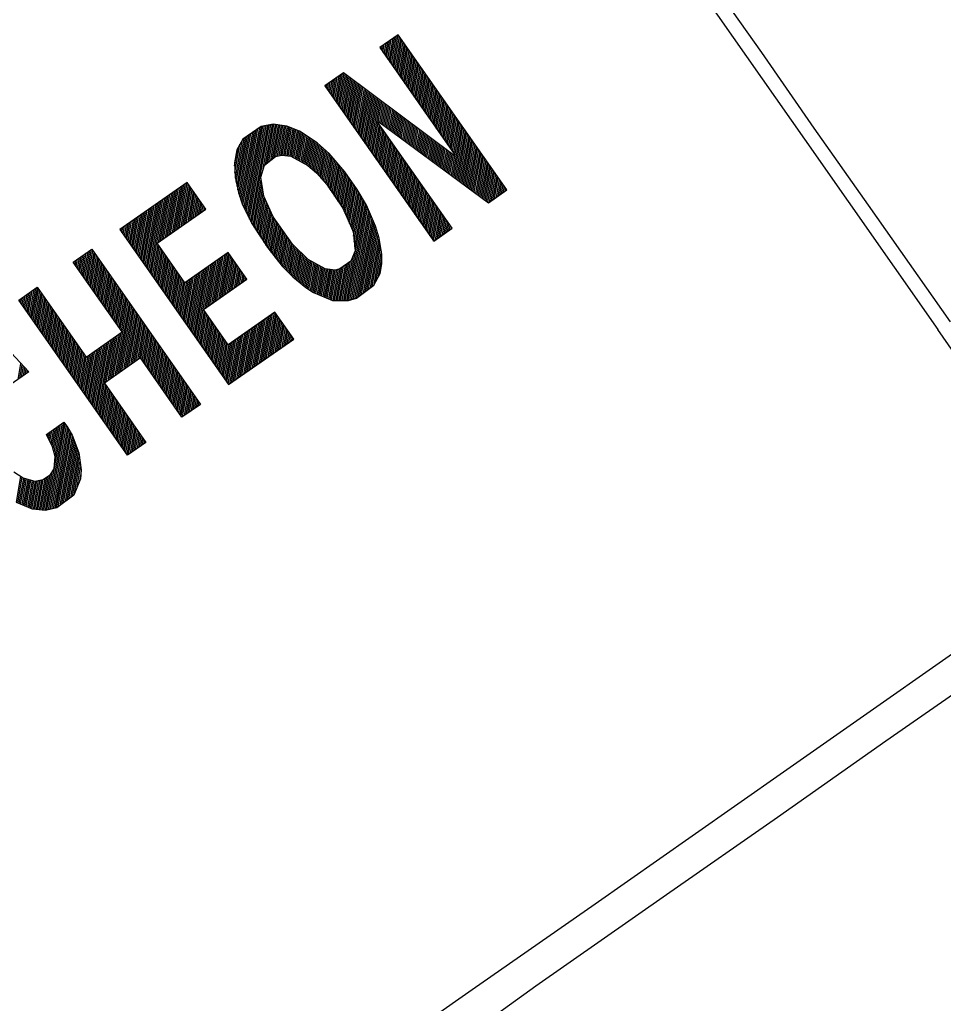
# Model space of a CAD drawing. Header units: millimetres. Extents: x 152904052 to 153933663, y 538271515 to 539240469.
# Drawn here: x 153556840 to 153558791, y 539074607 to 539076686 of the extents above; entities that cross this region are included whole.
import ezdxf

# ---------------------------------------------------------------- set-up
doc = ezdxf.new("R2010")
doc.units = ezdxf.units.MM
doc.layers.add('BORD', color=7, linetype='Continuous')

msp = doc.modelspace()

# ---------------------------------------------------------------- linework, layer by layer
at = {"layer": 'BORD', "color": 133}
for p, q in [((153557624.4, 539076592.3), (153557635, 539076652.2)), ((153557627, 539076588.6), (153557638.6, 539076654.7)), ((153557603.8, 539076621.8), (153557605.5, 539076631.6)), ((153557606.4, 539076618.1), (153557609.2, 539076634.1)), ((153557609, 539076614.4), (153557612.9, 539076636.7)), ((153557611.5, 539076610.7), (153557616.6, 539076639.3)), ((153557614.1, 539076607), (153557620.3, 539076641.9)), ((153557616.7, 539076603.4), (153557623.9, 539076644.4)), ((153557619.3, 539076599.7), (153557627.6, 539076647)), ((153557621.8, 539076596), (153557631.3, 539076649.6)), ((153557629.6, 539076585), (153557641.2, 539076651.1)), ((153557632.1, 539076581.3), (153557643.8, 539076647.4)), ((153557634.7, 539076577.6), (153557646.4, 539076643.7)), ((153557637.3, 539076573.9), (153557648.9, 539076640)), ((153557639.9, 539076570.3), (153557651.5, 539076636.3)), ((153557642.4, 539076566.6), (153557654.1, 539076632.7)), ((153557601.2, 539076625.4), (153557601.9, 539076629)), ((153557645, 539076562.9), (153557656.7, 539076629)), ((153557647.6, 539076559.2), (153557659.2, 539076625.3)), ((153557650.2, 539076555.5), (153557661.8, 539076621.6)), ((153557652.7, 539076551.9), (153557664.4, 539076618)), ((153557655.3, 539076548.2), (153557667, 539076614.3)), ((153557657.9, 539076544.5), (153557669.6, 539076610.6)), ((153557660.5, 539076540.8), (153557672.1, 539076606.9)), ((153557663, 539076537.2), (153557674.7, 539076603.2)), ((153557665.6, 539076533.5), (153557677.3, 539076599.6)), ((153557668.2, 539076529.8), (153557679.9, 539076595.9)), ((153557670.8, 539076526.1), (153557682.4, 539076592.2)), ((153557507.3, 539076513.2), (153557517.3, 539076569.7)), ((153557509.9, 539076509.5), (153557520.9, 539076572.3)), ((153557512.5, 539076505.9), (153557524.3, 539076573.2)), ((153557515, 539076502.2), (153557527.2, 539076571)), ((153557517.6, 539076498.5), (153557530, 539076568.9)), ((153557673.4, 539076522.4), (153557685, 539076588.5)), ((153557675.9, 539076518.8), (153557687.6, 539076584.9)), ((153557678.5, 539076515.1), (153557690.2, 539076581.2)), ((153557681.1, 539076511.4), (153557692.7, 539076577.5)), ((153557683.7, 539076507.7), (153557695.3, 539076573.8)), ((153557686.2, 539076504.1), (153557697.9, 539076570.1)), ((153557486.7, 539076542.6), (153557487.8, 539076549.1)), ((153557489.3, 539076539), (153557491.5, 539076551.7)), ((153557491.8, 539076535.3), (153557495.2, 539076554.3)), ((153557494.4, 539076531.6), (153557498.9, 539076556.9)), ((153557497, 539076527.9), (153557502.6, 539076559.4)), ((153557499.6, 539076524.3), (153557506.2, 539076562)), ((153557502.2, 539076520.6), (153557509.9, 539076564.6)), ((153557504.7, 539076516.9), (153557513.6, 539076567.2)), ((153557520.2, 539076494.8), (153557532.9, 539076566.8)), ((153557522.8, 539076491.2), (153557535.7, 539076564.7)), ((153557525.3, 539076487.5), (153557538.6, 539076562.5)), ((153557527.9, 539076483.8), (153557541.4, 539076560.4)), ((153557530.5, 539076480.1), (153557544.3, 539076558.3)), ((153557533.1, 539076476.4), (153557547.1, 539076556.2)), ((153557535.6, 539076472.8), (153557550, 539076554)), ((153557538.2, 539076469.1), (153557552.8, 539076551.9)), ((153557540.8, 539076465.4), (153557555.7, 539076549.8)), ((153557688.8, 539076500.4), (153557700.5, 539076566.5)), ((153557691.4, 539076496.7), (153557703, 539076562.8)), ((153557694, 539076493), (153557705.6, 539076559.1)), ((153557696.5, 539076489.3), (153557708.2, 539076555.4)), ((153557699.1, 539076485.7), (153557710.8, 539076551.8)), ((153557701.7, 539076482), (153557713.3, 539076548.1)), ((153557484.1, 539076546.3), (153557484.2, 539076546.6)), ((153557543.4, 539076461.7), (153557558.5, 539076547.7)), ((153557545.9, 539076458), (153557561.4, 539076545.5)), ((153557548.5, 539076454.4), (153557564.2, 539076543.4)), ((153557551.1, 539076450.7), (153557567.1, 539076541.3)), ((153557553.7, 539076447), (153557569.9, 539076539.2)), ((153557556.2, 539076443.3), (153557572.8, 539076537)), ((153557558.8, 539076439.7), (153557575.6, 539076534.9)), ((153557561.4, 539076436), (153557578.5, 539076532.8)), ((153557564, 539076432.3), (153557581.3, 539076530.7)), ((153557566.5, 539076428.6), (153557584.2, 539076528.5)), ((153557704.3, 539076478.3), (153557715.9, 539076544.4)), ((153557706.8, 539076474.6), (153557718.5, 539076540.7)), ((153557709.4, 539076470.9), (153557721.1, 539076537)), ((153557712, 539076467.3), (153557723.6, 539076533.4)), ((153557714.6, 539076463.6), (153557726.2, 539076529.7)), ((153557569.1, 539076424.9), (153557587, 539076526.4)), ((153557571.7, 539076421.3), (153557589.9, 539076524.3)), ((153557574.3, 539076417.6), (153557592.7, 539076522.2)), ((153557576.8, 539076413.9), (153557595.5, 539076520)), ((153557579.4, 539076410.2), (153557598.4, 539076517.9)), ((153557582, 539076406.6), (153557601.2, 539076515.8)), ((153557596.4, 539076469.7), (153557604.1, 539076513.7)), ((153557599.5, 539076469.3), (153557606.9, 539076511.5)), ((153557602.3, 539076467.2), (153557609.8, 539076509.4)), ((153557605.2, 539076465.1), (153557612.6, 539076507.3)), ((153557717.1, 539076459.9), (153557728.8, 539076526)), ((153557719.7, 539076456.2), (153557731.4, 539076522.3)), ((153557722.3, 539076452.6), (153557733.9, 539076518.7)), ((153557724.9, 539076448.9), (153557736.5, 539076515)), ((153557727.4, 539076445.2), (153557739.1, 539076511.3)), ((153557730, 539076441.5), (153557741.7, 539076507.6)), ((153557608.1, 539076462.9), (153557615.5, 539076505.2)), ((153557610.9, 539076460.8), (153557618.3, 539076503)), ((153557613.8, 539076458.7), (153557621.2, 539076500.9)), ((153557616.6, 539076456.6), (153557624, 539076498.8)), ((153557619.5, 539076454.5), (153557626.9, 539076496.6)), ((153557622.3, 539076452.4), (153557629.7, 539076494.5)), ((153557625.2, 539076450.3), (153557632.6, 539076492.4)), ((153557628, 539076448.2), (153557635.4, 539076490.3)), ((153557630.9, 539076446.1), (153557638.3, 539076488.1)), ((153557633.7, 539076444), (153557641.1, 539076486)), ((153557732.6, 539076437.8), (153557744.2, 539076503.9)), ((153557735.2, 539076434.2), (153557746.8, 539076500.3)), ((153557737.7, 539076430.5), (153557749.4, 539076496.6)), ((153557740.3, 539076426.8), (153557752, 539076492.9)), ((153557742.9, 539076423.1), (153557754.5, 539076489.2)), ((153557358.2, 539076380.9), (153557373.1, 539076465.2)), ((153557362, 539076383.9), (153557376.3, 539076465.2)), ((153557584.6, 539076402.9), (153557596.2, 539076469)), ((153557587.1, 539076399.2), (153557598.8, 539076465.3)), ((153557636.6, 539076441.9), (153557644, 539076483.9)), ((153557639.4, 539076439.8), (153557646.8, 539076481.8)), ((153557642.3, 539076437.7), (153557649.7, 539076479.6)), ((153557645.1, 539076435.6), (153557652.5, 539076477.5)), ((153557648, 539076433.5), (153557655.4, 539076475.4)), ((153557650.8, 539076431.4), (153557658.2, 539076473.3)), ((153557653.7, 539076429.3), (153557661.1, 539076471.1)), ((153557656.6, 539076427.2), (153557663.9, 539076469)), ((153557659.4, 539076425.1), (153557666.8, 539076466.9)), ((153557745.5, 539076419.5), (153557757.1, 539076485.5)), ((153557748, 539076415.8), (153557759.7, 539076481.9)), ((153557750.6, 539076412.1), (153557762.3, 539076478.2)), ((153557750.7, 539076357.7), (153557770, 539076467.2)), ((153557753.2, 539076408.4), (153557764.8, 539076474.5)), ((153557755.8, 539076404.7), (153557767.4, 539076470.8)), ((153557304.3, 539076312.9), (153557327.8, 539076445.9)), ((153557306.4, 539076306.5), (153557331.5, 539076448.5)), ((153557308.5, 539076300.2), (153557335.1, 539076451.1)), ((153557310.8, 539076294.7), (153557338.8, 539076453.7)), ((153557313.2, 539076289.8), (153557342.5, 539076456.3)), ((153557315.5, 539076284.9), (153557346.2, 539076458.8)), ((153557317.9, 539076280), (153557349.8, 539076461.2)), ((153557320.2, 539076275.1), (153557353.1, 539076461.7)), ((153557322.6, 539076270.2), (153557356.5, 539076462.3)), ((153557325, 539076265.4), (153557359.8, 539076462.9)), ((153557327.3, 539076260.5), (153557363.1, 539076463.5)), ((153557329.7, 539076255.7), (153557366.4, 539076464)), ((153557352.6, 539076367), (153557369.8, 539076464.6)), ((153557365.7, 539076386.8), (153557379.5, 539076464.7)), ((153557369.5, 539076389.8), (153557382.6, 539076464.3)), ((153557373.2, 539076392.8), (153557385.7, 539076463.8)), ((153557377, 539076395.8), (153557388.9, 539076463.3)), ((153557380.6, 539076398.1), (153557392, 539076462.9)), ((153557383.9, 539076398.7), (153557395.2, 539076462.4)), ((153557387.3, 539076399.4), (153557398.3, 539076461.9)), ((153557390.6, 539076400.1), (153557401.5, 539076461.5)), ((153557393.9, 539076400.5), (153557404.6, 539076460.7)), ((153557397.1, 539076400.1), (153557407.6, 539076459.6)), ((153557400.2, 539076399.6), (153557410.6, 539076458.4)), ((153557403.4, 539076399.2), (153557413.6, 539076457.2)), ((153557406.5, 539076398.8), (153557416.6, 539076456.1)), ((153557409.7, 539076398.3), (153557419.6, 539076454.9)), ((153557412.7, 539076397.4), (153557422.7, 539076453.7)), ((153557415.7, 539076395.9), (153557425.7, 539076452.5)), ((153557418.6, 539076394.3), (153557428.7, 539076451.4)), ((153557421.6, 539076392.7), (153557431.6, 539076449.8)), ((153557424.5, 539076391.1), (153557434.5, 539076447.9)), ((153557427.5, 539076389.5), (153557437.4, 539076446)), ((153557430.4, 539076388), (153557440.3, 539076444.1)), ((153557589.7, 539076395.5), (153557601.4, 539076461.6)), ((153557592.3, 539076391.8), (153557603.9, 539076457.9)), ((153557594.9, 539076388.2), (153557606.5, 539076454.3)), ((153557597.4, 539076384.5), (153557609.1, 539076450.6)), ((153557600, 539076380.8), (153557611.7, 539076446.9)), ((153557662.3, 539076423), (153557669.6, 539076464.8)), ((153557665.1, 539076420.9), (153557672.5, 539076462.6)), ((153557668, 539076418.8), (153557675.3, 539076460.5)), ((153557670.8, 539076416.7), (153557678.2, 539076458.4)), ((153557673.7, 539076414.6), (153557681, 539076456.3)), ((153557676.5, 539076412.5), (153557683.9, 539076454.1)), ((153557679.4, 539076410.3), (153557686.7, 539076452)), ((153557682.2, 539076408.2), (153557689.6, 539076449.9)), ((153557685.1, 539076406.1), (153557692.4, 539076447.8)), ((153557687.9, 539076404), (153557695.3, 539076445.6)), ((153557753.6, 539076355.6), (153557772.6, 539076463.5)), ((153557756.4, 539076353.5), (153557775.1, 539076459.8)), ((153557759.3, 539076351.4), (153557777.7, 539076456.1)), ((153557762.1, 539076349.3), (153557780.3, 539076452.4)), ((153557765, 539076347.2), (153557782.9, 539076448.8)), ((153557767.8, 539076345.1), (153557785.4, 539076445.1)), ((153557295, 539076351.5), (153557309.1, 539076431.4)), ((153557296.8, 539076343.3), (153557313.1, 539076435.6)), ((153557298.6, 539076335.1), (153557316.8, 539076438.2)), ((153557300.4, 539076326.9), (153557320.4, 539076440.8)), ((153557302.2, 539076319.2), (153557324.1, 539076443.4)), ((153557433.4, 539076386.4), (153557443.2, 539076442.3)), ((153557436.3, 539076384.8), (153557446.1, 539076440.4)), ((153557439.2, 539076383.2), (153557449, 539076438.5)), ((153557442.2, 539076381.7), (153557451.9, 539076436.6)), ((153557445.1, 539076380.1), (153557454.8, 539076434.7)), ((153557448.1, 539076378.3), (153557457.7, 539076432.9)), ((153557450.8, 539076375.9), (153557460.6, 539076431)), ((153557453.6, 539076373.5), (153557463.5, 539076429.1)), ((153557456.4, 539076371), (153557466.3, 539076427.2)), ((153557459.2, 539076368.6), (153557469.2, 539076425)), ((153557602.6, 539076377.1), (153557614.2, 539076443.2)), ((153557605.2, 539076373.5), (153557616.8, 539076439.5)), ((153557607.7, 539076369.8), (153557619.4, 539076435.9)), ((153557610.3, 539076366.1), (153557622, 539076432.2)), ((153557612.9, 539076362.4), (153557624.5, 539076428.5)), ((153557615.5, 539076358.7), (153557627.1, 539076424.8)), ((153557690.8, 539076401.9), (153557698.1, 539076443.5)), ((153557693.6, 539076399.8), (153557701, 539076441.4)), ((153557696.5, 539076397.7), (153557703.8, 539076439.3)), ((153557699.3, 539076395.6), (153557706.7, 539076437.1)), ((153557702.2, 539076393.5), (153557709.5, 539076435)), ((153557705.1, 539076391.4), (153557712.4, 539076432.9)), ((153557707.9, 539076389.3), (153557715.2, 539076430.8)), ((153557710.8, 539076387.2), (153557718.1, 539076428.6)), ((153557713.6, 539076385.1), (153557720.9, 539076426.5)), ((153557716.5, 539076383), (153557723.8, 539076424.4)), ((153557770.7, 539076343), (153557788, 539076441.4)), ((153557773.5, 539076340.9), (153557790.6, 539076437.7)), ((153557776.4, 539076338.8), (153557793.2, 539076434.1)), ((153557779.2, 539076336.7), (153557795.7, 539076430.4)), ((153557782.1, 539076334.6), (153557798.3, 539076426.7)), ((153557293.2, 539076377.7), (153557299.8, 539076415.1)), ((153557294, 539076363.7), (153557304.4, 539076423.2)), ((153557462, 539076366.2), (153557472, 539076422.5)), ((153557464.8, 539076363.7), (153557474.7, 539076419.9)), ((153557467.5, 539076360.9), (153557477.5, 539076417.4)), ((153557470.2, 539076357.9), (153557480.3, 539076414.9)), ((153557472.9, 539076354.9), (153557483.1, 539076412.4)), ((153557475.6, 539076351.8), (153557485.8, 539076409.8)), ((153557478.3, 539076348.8), (153557488.6, 539076407.3)), ((153557481, 539076345.8), (153557491.4, 539076404.8)), ((153557618, 539076355.1), (153557629.7, 539076421.2)), ((153557620.6, 539076351.4), (153557632.3, 539076417.5)), ((153557623.2, 539076347.7), (153557634.8, 539076413.8)), ((153557625.8, 539076344), (153557637.4, 539076410.1)), ((153557628.3, 539076340.4), (153557640, 539076406.4)), ((153557630.9, 539076336.7), (153557642.6, 539076402.8)), ((153557719.3, 539076380.9), (153557726.6, 539076422.3)), ((153557722.2, 539076378.8), (153557729.5, 539076420.1)), ((153557725, 539076376.7), (153557732.3, 539076418)), ((153557727.9, 539076374.6), (153557735.2, 539076415.9)), ((153557730.7, 539076372.5), (153557738, 539076413.8)), ((153557733.6, 539076370.4), (153557740.9, 539076411.6)), ((153557736.4, 539076368.3), (153557743.7, 539076409.5)), ((153557739.3, 539076366.2), (153557746.6, 539076407.4)), ((153557742.1, 539076364.1), (153557749.4, 539076405.3)), ((153557745, 539076362), (153557752.3, 539076403.1)), ((153557784.9, 539076332.5), (153557800.9, 539076423)), ((153557787.8, 539076330.4), (153557803.5, 539076419.3)), ((153557790.6, 539076328.3), (153557806, 539076415.7)), ((153557793.5, 539076326.2), (153557808.6, 539076412)), ((153557796.3, 539076324.1), (153557811.2, 539076408.3)), ((153557799.2, 539076322), (153557813.8, 539076404.6)), ((153557483.7, 539076342.7), (153557494.1, 539076401.9)), ((153557486.4, 539076339.7), (153557496.8, 539076398.8)), ((153557489, 539076336.3), (153557499.5, 539076395.7)), ((153557491.6, 539076332.6), (153557502.2, 539076392.7)), ((153557494.1, 539076328.8), (153557504.8, 539076389.6)), ((153557496.7, 539076325.1), (153557507.5, 539076386.5)), ((153557499.3, 539076321.4), (153557510.2, 539076383.4)), ((153557633.5, 539076333), (153557645.2, 539076399.1)), ((153557636.1, 539076329.3), (153557647.7, 539076395.4)), ((153557638.6, 539076325.6), (153557650.3, 539076391.7)), ((153557641.2, 539076322), (153557652.9, 539076388.1)), ((153557643.8, 539076318.3), (153557655.5, 539076384.4)), ((153557747.8, 539076359.9), (153557755.1, 539076401)), ((153557802.1, 539076319.9), (153557816.4, 539076401)), ((153557804.9, 539076317.8), (153557818.9, 539076397.3)), ((153557807.8, 539076315.7), (153557821.5, 539076393.6)), ((153557810.6, 539076313.6), (153557824.1, 539076389.9)), ((153557813.5, 539076311.5), (153557826.7, 539076386.2)), ((153557816.3, 539076309.4), (153557829.2, 539076382.6)), ((153557501.8, 539076317.6), (153557512.9, 539076380.3)), ((153557504.4, 539076313.9), (153557515.6, 539076377.2)), ((153557507, 539076310.1), (153557518.2, 539076374.1)), ((153557509.5, 539076306.4), (153557520.9, 539076371)), ((153557512.1, 539076302.6), (153557523.6, 539076367.9)), ((153557514.6, 539076298.9), (153557526.3, 539076364.8)), ((153557517.2, 539076295.1), (153557528.8, 539076361.1)), ((153557646.4, 539076314.6), (153557658, 539076380.7)), ((153557648.9, 539076310.9), (153557660.6, 539076377)), ((153557651.5, 539076307.2), (153557663.2, 539076373.3)), ((153557654.1, 539076303.6), (153557665.8, 539076369.7)), ((153557656.7, 539076299.9), (153557668.3, 539076366)), ((153557659.3, 539076296.2), (153557670.9, 539076362.3)), ((153557819.2, 539076307.3), (153557831.8, 539076378.9)), ((153557822, 539076305.2), (153557834.4, 539076375.2)), ((153557824.9, 539076303), (153557837, 539076371.5)), ((153557827.7, 539076300.9), (153557839.5, 539076367.8)), ((153557831, 539076301.1), (153557842.1, 539076364.2)), ((153557172.9, 539076244.3), (153557189.9, 539076340.5)), ((153557176.6, 539076246.9), (153557193.4, 539076341.9)), ((153557332.2, 539076251.8), (153557349.3, 539076348.6)), ((153557519.8, 539076291.4), (153557531.4, 539076357.4)), ((153557522.3, 539076287.2), (153557534, 539076353.8)), ((153557524.6, 539076282), (153557536.6, 539076350.1)), ((153557526.9, 539076276.8), (153557539.1, 539076346.4)), ((153557529.2, 539076271.5), (153557541.7, 539076342.7)), ((153557661.8, 539076292.5), (153557673.5, 539076358.6)), ((153557664.4, 539076288.9), (153557676.1, 539076354.9)), ((153557667, 539076285.2), (153557678.6, 539076351.3)), ((153557669.6, 539076281.5), (153557681.2, 539076347.6)), ((153557672.1, 539076277.8), (153557683.8, 539076343.9)), ((153557674.7, 539076274.1), (153557686.4, 539076340.2)), ((153557834.7, 539076303.7), (153557844.7, 539076360.5)), ((153557838.3, 539076306.2), (153557847.3, 539076356.8)), ((153557842, 539076308.8), (153557849.8, 539076353.1)), ((153557845.7, 539076311.4), (153557852.4, 539076349.5)), ((153557849.4, 539076314), (153557855, 539076345.8)), ((153557853.1, 539076316.6), (153557857.6, 539076342.1)), ((153557143.5, 539076223.7), (153557160.5, 539076319.9)), ((153557147.2, 539076226.3), (153557164.2, 539076322.5)), ((153557150.9, 539076228.9), (153557167.8, 539076325.1)), ((153557154.6, 539076231.4), (153557171.5, 539076327.7)), ((153557158.2, 539076234), (153557175.2, 539076330.2)), ((153557161.9, 539076236.6), (153557178.9, 539076332.8)), ((153557165.6, 539076239.2), (153557182.6, 539076335.4)), ((153557169.3, 539076241.7), (153557186.2, 539076338)), ((153557180.3, 539076249.5), (153557196, 539076338.3)), ((153557184, 539076252), (153557198.5, 539076334.6)), ((153557187.7, 539076254.6), (153557201.1, 539076330.9)), ((153557191.3, 539076257.2), (153557203.7, 539076327.2)), ((153557195, 539076259.8), (153557206.3, 539076323.6)), ((153557198.7, 539076262.3), (153557208.8, 539076319.9)), ((153557334.8, 539076247.9), (153557350.8, 539076338.9)), ((153557337.3, 539076244), (153557352.3, 539076329.1)), ((153557339.9, 539076240.1), (153557353.8, 539076319.3)), ((153557531.5, 539076266.3), (153557544.3, 539076339)), ((153557533.8, 539076261), (153557546.9, 539076335.4)), ((153557536.1, 539076255.8), (153557549.4, 539076331.7)), ((153557538.4, 539076250.5), (153557552, 539076328)), ((153557540.7, 539076245.3), (153557554.5, 539076323.8)), ((153557543, 539076240.1), (153557557, 539076319.6)), ((153557677.3, 539076270.5), (153557688.9, 539076336.6)), ((153557679.9, 539076266.8), (153557691.5, 539076332.9)), ((153557682.4, 539076263.1), (153557694.1, 539076329.2)), ((153557685, 539076259.4), (153557696.7, 539076325.5)), ((153557687.6, 539076255.8), (153557699.2, 539076321.8)), ((153557856.7, 539076319.1), (153557860.1, 539076338.4)), ((153557860.4, 539076321.7), (153557862.7, 539076334.7)), ((153557864.1, 539076324.3), (153557865.3, 539076331.1)), ((153557867.8, 539076326.9), (153557867.9, 539076327.4)), ((153557107.1, 539076163.6), (153557131.1, 539076299.3)), ((153557109.7, 539076159.9), (153557134.7, 539076301.9)), ((153557112.3, 539076156.2), (153557138.4, 539076304.5)), ((153557114.9, 539076152.6), (153557142.1, 539076307)), ((153557117.4, 539076148.9), (153557145.8, 539076309.6)), ((153557132.5, 539076216), (153557149.5, 539076312.2)), ((153557136.2, 539076218.5), (153557153.1, 539076314.8)), ((153557139.8, 539076221.1), (153557156.8, 539076317.3)), ((153557202.4, 539076264.9), (153557211.4, 539076316.2)), ((153557206.1, 539076267.5), (153557214, 539076312.5)), ((153557209.7, 539076270.1), (153557216.6, 539076308.8)), ((153557213.4, 539076272.6), (153557219.1, 539076305.2)), ((153557217.1, 539076275.2), (153557221.7, 539076301.5)), ((153557342.4, 539076236.2), (153557355.7, 539076311.6)), ((153557344.9, 539076232.3), (153557358, 539076306.6)), ((153557347.5, 539076228.4), (153557360.4, 539076301.6)), ((153557529.9, 539076093.1), (153557566.9, 539076302.6)), ((153557544.3, 539076229.4), (153557559.5, 539076315.3)), ((153557545.5, 539076218.1), (153557561.9, 539076311.1)), ((153557546.8, 539076206.7), (153557564.4, 539076306.8)), ((153557690.2, 539076252.1), (153557701.8, 539076318.2)), ((153557692.7, 539076248.4), (153557704.4, 539076314.5)), ((153557695.3, 539076244.7), (153557707, 539076310.8)), ((153557697.9, 539076241), (153557709.5, 539076307.1)), ((153557700.5, 539076237.4), (153557712.1, 539076303.5)), ((153557703, 539076233.7), (153557714.7, 539076299.8)), ((153557086.5, 539076193), (153557101.6, 539076278.7)), ((153557089.1, 539076189.4), (153557105.3, 539076281.3)), ((153557091.7, 539076185.7), (153557109, 539076283.9)), ((153557094.3, 539076182), (153557112.7, 539076286.4)), ((153557096.8, 539076178.3), (153557116.4, 539076289)), ((153557099.4, 539076174.6), (153557120, 539076291.6)), ((153557102, 539076171), (153557123.7, 539076294.2)), ((153557104.6, 539076167.3), (153557127.4, 539076296.7)), ((153557220.8, 539076277.8), (153557224.3, 539076297.8)), ((153557224.4, 539076280.4), (153557226.9, 539076294.1)), ((153557228.1, 539076282.9), (153557229.4, 539076290.4)), ((153557231.8, 539076285.5), (153557232, 539076286.8)), ((153557350, 539076224.5), (153557362.7, 539076296.5)), ((153557352.5, 539076220.6), (153557365, 539076291.5)), ((153557355.1, 539076216.7), (153557367.4, 539076286.5)), ((153557357.6, 539076212.8), (153557369.7, 539076281.4)), ((153557533.1, 539076093), (153557569.4, 539076298.3)), ((153557536.5, 539076093.8), (153557571.8, 539076293.9)), ((153557539.9, 539076094.9), (153557574.1, 539076288.7)), ((153557543.3, 539076095.9), (153557576.4, 539076283.5)), ((153557546.7, 539076097), (153557578.7, 539076278.2)), ((153557705.6, 539076230), (153557717.3, 539076296.1)), ((153557708.2, 539076226.3), (153557719.8, 539076292.4)), ((153557710.8, 539076222.7), (153557722.4, 539076288.7)), ((153557713.3, 539076219), (153557725, 539076285.1)), ((153557717, 539076221.3), (153557727.6, 539076281.4)), ((153557720.6, 539076223.8), (153557730.1, 539076277.7)), ((153557065.9, 539076222.5), (153557072.2, 539076258.1)), ((153557068.5, 539076218.8), (153557075.9, 539076260.7)), ((153557071.1, 539076215.1), (153557079.6, 539076263.3)), ((153557073.7, 539076211.4), (153557083.3, 539076265.8)), ((153557076.2, 539076207.7), (153557086.9, 539076268.4)), ((153557078.8, 539076204.1), (153557090.6, 539076271)), ((153557081.4, 539076200.4), (153557094.3, 539076273.6)), ((153557084, 539076196.7), (153557098, 539076276.1)), ((153557360.1, 539076208.9), (153557372, 539076276.4)), ((153557362.7, 539076205), (153557374.4, 539076271.4)), ((153557365.3, 539076201.6), (153557376.9, 539076267.4)), ((153557368, 539076198.3), (153557379.5, 539076263.7)), ((153557370.6, 539076195), (153557382.1, 539076260)), ((153557550.2, 539076098), (153557581, 539076273)), ((153557553.8, 539076100.6), (153557583.3, 539076267.7)), ((153557557.5, 539076103.4), (153557585.6, 539076262.5)), ((153557561.3, 539076106.2), (153557587.9, 539076257.2)), ((153557724.3, 539076226.4), (153557732.7, 539076274)), ((153557728, 539076229), (153557735.3, 539076270.4)), ((153557731.7, 539076231.6), (153557737.9, 539076266.7)), ((153557735.4, 539076234.1), (153557740.4, 539076263)), ((153557739, 539076236.7), (153557743, 539076259.3)), ((153557053.1, 539076240.8), (153557053.8, 539076245.2)), ((153557055.6, 539076237.2), (153557057.5, 539076247.8)), ((153557058.2, 539076233.5), (153557061.2, 539076250.4)), ((153557060.8, 539076229.8), (153557064.9, 539076253)), ((153557063.4, 539076226.1), (153557068.5, 539076255.5)), ((153557373.2, 539076191.7), (153557384.6, 539076256.4)), ((153557375.9, 539076188.4), (153557387.2, 539076252.7)), ((153557378.5, 539076185.1), (153557389.8, 539076249)), ((153557381.2, 539076181.8), (153557392.4, 539076245.3)), ((153557383.8, 539076178.5), (153557394.9, 539076241.6)), ((153557386.4, 539076175.2), (153557397.5, 539076238)), ((153557565, 539076109.1), (153557590.2, 539076252)), ((153557568.7, 539076111.9), (153557592.3, 539076245.6)), ((153557572.4, 539076114.7), (153557594.3, 539076238.8)), ((153557742.7, 539076239.3), (153557745.6, 539076255.6)), ((153557746.4, 539076241.9), (153557748.2, 539076252)), ((153557750.1, 539076244.4), (153557750.7, 539076248.3)), ((153557389.1, 539076171.9), (153557400.1, 539076234.3)), ((153557391.7, 539076168.6), (153557402.7, 539076230.6)), ((153557394.4, 539076165.4), (153557405.2, 539076226.9)), ((153557397.1, 539076162.6), (153557407.8, 539076223.2)), ((153557399.9, 539076159.9), (153557410.4, 539076219.6)), ((153557402.6, 539076157.1), (153557413, 539076215.9)), ((153557576.2, 539076117.6), (153557596.4, 539076232)), ((153557579.9, 539076120.4), (153557598.4, 539076225.3)), ((153557583.6, 539076123.3), (153557600, 539076216)), ((153556974.6, 539076143.3), (153556983.9, 539076196.3)), ((153556977.2, 539076139.6), (153556987.6, 539076198.9)), ((153556979.7, 539076135.9), (153556991.3, 539076201.5)), ((153556982.3, 539076132.3), (153556994, 539076198.4)), ((153556984.9, 539076128.6), (153556996.6, 539076194.7)), ((153557120, 539076145.2), (153557131.7, 539076211.3)), ((153557122.6, 539076141.5), (153557134.2, 539076207.6)), ((153557125.2, 539076137.9), (153557136.8, 539076203.9)), ((153557127.7, 539076134.2), (153557139.4, 539076200.3)), ((153557130.3, 539076130.5), (153557142, 539076196.6)), ((153557405.3, 539076154.3), (153557415.5, 539076212.2)), ((153557408.1, 539076151.6), (153557418.3, 539076209.5)), ((153557410.8, 539076148.8), (153557421, 539076206.8)), ((153557413.5, 539076146), (153557423.8, 539076204.1)), ((153557416.3, 539076143.3), (153557426.5, 539076201.4)), ((153557419.1, 539076141), (153557429.3, 539076198.7)), ((153557421.9, 539076138.7), (153557432, 539076196)), ((153557587.5, 539076126.9), (153557601.5, 539076206.6)), ((153557592.3, 539076135.8), (153557603.1, 539076197.2)), ((153556954, 539076172.7), (153556954.5, 539076175.7)), ((153556956.6, 539076169), (153556958.2, 539076178.3)), ((153556959.1, 539076165.4), (153556961.9, 539076180.9)), ((153556961.7, 539076161.7), (153556965.6, 539076183.4)), ((153556964.3, 539076158), (153556969.2, 539076186)), ((153556966.9, 539076154.3), (153556972.9, 539076188.6)), ((153556969.4, 539076150.7), (153556976.6, 539076191.2)), ((153556972, 539076147), (153556980.3, 539076193.7)), ((153556987.5, 539076124.9), (153556999.1, 539076191)), ((153556990, 539076121.2), (153557001.7, 539076187.3)), ((153556992.6, 539076117.6), (153557004.3, 539076183.6)), ((153556995.2, 539076113.9), (153557006.9, 539076180)), ((153556997.8, 539076110.2), (153557009.4, 539076176.3)), ((153557132.9, 539076126.8), (153557144.5, 539076192.9)), ((153557135.5, 539076123.1), (153557147.1, 539076189.2)), ((153557138, 539076119.5), (153557149.7, 539076185.6)), ((153557140.6, 539076115.8), (153557152.3, 539076181.9)), ((153557143.2, 539076112.1), (153557154.8, 539076178.2)), ((153557145.8, 539076108.4), (153557157.4, 539076174.5)), ((153557234, 539076078.4), (153557250.9, 539076174.6)), ((153557237.6, 539076081), (153557254.6, 539076177.2)), ((153557241.3, 539076083.5), (153557258.3, 539076179.8)), ((153557245, 539076086.1), (153557262, 539076182.3)), ((153557248.7, 539076088.7), (153557265.6, 539076184.9)), ((153557252.4, 539076091.3), (153557269.3, 539076187.5)), ((153557256, 539076093.8), (153557273, 539076190.1)), ((153557259.7, 539076096.4), (153557276.7, 539076192.6)), ((153557263.4, 539076099), (153557280.2, 539076194.1)), ((153557267.1, 539076101.6), (153557282.7, 539076190.4)), ((153557270.7, 539076104.1), (153557285.3, 539076186.8)), ((153557274.4, 539076106.7), (153557287.9, 539076183.1)), ((153557278.1, 539076109.3), (153557290.5, 539076179.4)), ((153557281.8, 539076111.9), (153557293, 539076175.7)), ((153557424.7, 539076136.3), (153557434.8, 539076193.3)), ((153557427.5, 539076134), (153557437.5, 539076190.6)), ((153557430.4, 539076131.7), (153557440.3, 539076187.9)), ((153557433.2, 539076129.4), (153557443, 539076185.2)), ((153557436, 539076127), (153557445.8, 539076182.5)), ((153557438.8, 539076124.7), (153557448.5, 539076179.8)), ((153557441.6, 539076122.4), (153557451.5, 539076178.2)), ((153557444.4, 539076120.2), (153557454.4, 539076176.6)), ((153557447.3, 539076118.3), (153557457.3, 539076175)), ((153557523.5, 539076093.2), (153557538.1, 539076175.9)), ((153557526.7, 539076093.1), (153557543.5, 539076188)), ((153557597.1, 539076144.7), (153557604.1, 539076184.5)), ((153557000.4, 539076106.5), (153557012, 539076172.6)), ((153557002.9, 539076102.8), (153557014.6, 539076168.9)), ((153557005.5, 539076099.2), (153557017.2, 539076165.3)), ((153557008.1, 539076095.5), (153557019.7, 539076161.6)), ((153557010.7, 539076091.8), (153557022.3, 539076157.9)), ((153557013.2, 539076088.1), (153557024.9, 539076154.2)), ((153557148.3, 539076104.8), (153557160, 539076170.8)), ((153557150.9, 539076101.1), (153557162.6, 539076167.2)), ((153557153.5, 539076097.4), (153557165.1, 539076163.5)), ((153557156.1, 539076093.7), (153557167.7, 539076159.8)), ((153557158.6, 539076090), (153557170.3, 539076156.1)), ((153557199.9, 539076031.2), (153557221.5, 539076154)), ((153557202.4, 539076027.5), (153557225.2, 539076156.6)), ((153557205, 539076023.8), (153557228.9, 539076159.2)), ((153557207.6, 539076020.2), (153557232.5, 539076161.7)), ((153557210.2, 539076016.5), (153557236.2, 539076164.3)), ((153557212.7, 539076012.8), (153557239.9, 539076166.9)), ((153557215.3, 539076009.1), (153557243.6, 539076169.5)), ((153557230.3, 539076075.8), (153557247.3, 539076172)), ((153557285.5, 539076114.4), (153557295.6, 539076172)), ((153557289.1, 539076117), (153557298.2, 539076168.4)), ((153557292.8, 539076119.6), (153557300.8, 539076164.7)), ((153557296.5, 539076122.2), (153557303.3, 539076161)), ((153557300.2, 539076124.7), (153557305.9, 539076157.3)), ((153557303.8, 539076127.3), (153557308.5, 539076153.7)), ((153557450.2, 539076116.4), (153557460.3, 539076173.4)), ((153557453.1, 539076114.6), (153557463.2, 539076171.7)), ((153557456, 539076112.7), (153557466.1, 539076170.1)), ((153557458.9, 539076110.8), (153557469.1, 539076168.5)), ((153557461.9, 539076109.3), (153557472, 539076166.9)), ((153557464.9, 539076108.1), (153557475, 539076165.3)), ((153557467.9, 539076106.9), (153557477.9, 539076163.7)), ((153557470.9, 539076105.6), (153557480.8, 539076162.1)), ((153557473.9, 539076104.4), (153557483.8, 539076160.5)), ((153557476.9, 539076103.1), (153557486.9, 539076159.9)), ((153557479.9, 539076101.9), (153557490.1, 539076159.5)), ((153557482.9, 539076100.6), (153557493.2, 539076159.1)), ((153557485.9, 539076099.4), (153557496.4, 539076158.7)), ((153557488.9, 539076098.2), (153557499.5, 539076158.2)), ((153557491.9, 539076096.9), (153557502.7, 539076157.8)), ((153557494.9, 539076095.7), (153557505.8, 539076157.6)), ((153557497.9, 539076094.4), (153557509.2, 539076158.4)), ((153557501, 539076093.6), (153557512.6, 539076159.3)), ((153557504.2, 539076093.6), (153557516, 539076160.5)), ((153557507.4, 539076093.5), (153557519.7, 539076163)), ((153557510.7, 539076093.4), (153557523.4, 539076165.6)), ((153557513.9, 539076093.4), (153557527.1, 539076168.2)), ((153557517.1, 539076093.3), (153557530.7, 539076170.8)), ((153557520.3, 539076093.3), (153557534.4, 539076173.3)), ((153557015.8, 539076084.4), (153557027.5, 539076150.5)), ((153557018.4, 539076080.8), (153557030, 539076146.9)), ((153557021, 539076077.1), (153557032.6, 539076143.2)), ((153557023.5, 539076073.4), (153557035.2, 539076139.5)), ((153557026.1, 539076069.7), (153557037.8, 539076135.8)), ((153557028.7, 539076066.1), (153557040.3, 539076132.1)), ((153557161.2, 539076086.4), (153557172.9, 539076152.5)), ((153557163.8, 539076082.7), (153557175.4, 539076148.8)), ((153557166.4, 539076079), (153557178, 539076145.1)), ((153557168.9, 539076075.3), (153557180.6, 539076141.4)), ((153557171.5, 539076071.7), (153557183.2, 539076137.7)), ((153557174.1, 539076068), (153557185.8, 539076134.1)), ((153557179.2, 539076060.6), (153557192.1, 539076133.4)), ((153557181.8, 539076056.9), (153557195.8, 539076136)), ((153557184.4, 539076053.3), (153557199.4, 539076138.6)), ((153557187, 539076049.6), (153557203.1, 539076141.1)), ((153557189.6, 539076045.9), (153557206.8, 539076143.7)), ((153557192.1, 539076042.2), (153557210.5, 539076146.3)), ((153557194.7, 539076038.5), (153557214.2, 539076148.9)), ((153557197.3, 539076034.9), (153557217.8, 539076151.4)), ((153557307.5, 539076129.9), (153557311.1, 539076150)), ((153557311.2, 539076132.5), (153557313.6, 539076146.3)), ((153557314.9, 539076135), (153557316.2, 539076142.6)), ((153557318.6, 539076137.6), (153557318.8, 539076138.9)), ((153556855.2, 539076069.3), (153556862.6, 539076111.3)), ((153556857.7, 539076065.7), (153556866.2, 539076113.9)), ((153556860.3, 539076062), (153556869.9, 539076116.5)), ((153556862.9, 539076058.3), (153556873.6, 539076119)), ((153556865.5, 539076054.6), (153556877.1, 539076120.7)), ((153556868, 539076050.9), (153556879.7, 539076117)), ((153556870.6, 539076047.3), (153556882.3, 539076113.4)), ((153557031.3, 539076062.4), (153557042.9, 539076128.5)), ((153557033.8, 539076058.7), (153557045.5, 539076124.8)), ((153557036.4, 539076055), (153557048.1, 539076121.1)), ((153557039, 539076051.3), (153557050.6, 539076117.4)), ((153557041.6, 539076047.7), (153557053.2, 539076113.8)), ((153557176.7, 539076064.3), (153557188.4, 539076130.8)), ((153556839.7, 539076091.4), (153556840.5, 539076095.9)), ((153556842.3, 539076087.7), (153556844.2, 539076098.4)), ((153556844.9, 539076084.1), (153556847.9, 539076101)), ((153556847.4, 539076080.4), (153556851.5, 539076103.6)), ((153556850, 539076076.7), (153556855.2, 539076106.2)), ((153556852.6, 539076073), (153556858.9, 539076108.7)), ((153556873.2, 539076043.6), (153556884.8, 539076109.7)), ((153556875.8, 539076039.9), (153556887.4, 539076106)), ((153556878.3, 539076036.2), (153556890, 539076102.3)), ((153556880.9, 539076032.6), (153556892.6, 539076098.6)), ((153556883.5, 539076028.9), (153556895.1, 539076095)), ((153556886.1, 539076025.2), (153556897.7, 539076091.3)), ((153557040.9, 539075934.3), (153557068.7, 539076091.7)), ((153557044.1, 539076044), (153557055.8, 539076110.1)), ((153557046.7, 539076040.3), (153557058.4, 539076106.4)), ((153557049.3, 539076036.6), (153557060.9, 539076102.7)), ((153557051.9, 539076033), (153557063.5, 539076099)), ((153557054.4, 539076029.3), (153557066.1, 539076095.4)), ((153556888.6, 539076021.5), (153556900.3, 539076087.6)), ((153556891.2, 539076017.8), (153556902.9, 539076083.9)), ((153556893.8, 539076014.2), (153556905.4, 539076080.3)), ((153556896.4, 539076010.5), (153556908, 539076076.6)), ((153556898.9, 539076006.8), (153556910.6, 539076072.9)), ((153557044.6, 539075936.9), (153557071.2, 539076088)), ((153557048.3, 539075939.5), (153557073.8, 539076084.3)), ((153557052, 539075942.1), (153557076.4, 539076080.7)), ((153557055.6, 539075944.6), (153557079, 539076077)), ((153557059.3, 539075947.2), (153557081.5, 539076073.3)), ((153557217.9, 539076005.4), (153557229.5, 539076071.5)), ((153556901.5, 539076003.1), (153556913.2, 539076069.2)), ((153556904.1, 539075999.5), (153556915.8, 539076065.5)), ((153556906.7, 539075995.8), (153556918.3, 539076061.9)), ((153556909.2, 539075992.1), (153556920.9, 539076058.2)), ((153556911.8, 539075988.4), (153556923.5, 539076054.5)), ((153556914.4, 539075984.7), (153556926.1, 539076050.8)), ((153557063, 539075949.8), (153557084.1, 539076069.6)), ((153557066.7, 539075952.4), (153557086.7, 539076065.9)), ((153557070.3, 539075954.9), (153557089.3, 539076062.3)), ((153557074, 539075957.5), (153557091.8, 539076058.6)), ((153557077.7, 539075960.1), (153557094.4, 539076054.9)), ((153557081.4, 539075962.7), (153557097, 539076051.2)), ((153557220.5, 539076001.8), (153557232.1, 539076067.9)), ((153557223, 539075998.1), (153557234.7, 539076064.2)), ((153557225.6, 539075994.4), (153557237.3, 539076060.5)), ((153557228.2, 539075990.7), (153557239.8, 539076056.8)), ((153557230.8, 539075987.1), (153557242.4, 539076053.1)), ((153557233.3, 539075983.4), (153557245, 539076049.5)), ((153557334.4, 539075953.4), (153557351.4, 539076049.6)), ((153557338.1, 539075956), (153557355.1, 539076052.2)), ((153557341.8, 539075958.6), (153557358.8, 539076054.8)), ((153557345.5, 539075961.1), (153557362.4, 539076057.4)), ((153557349.2, 539075963.7), (153557366.1, 539076059.9)), ((153557352.8, 539075966.3), (153557369.8, 539076062.5)), ((153557356.5, 539075968.9), (153557373.5, 539076065.1)), ((153557360.2, 539075971.4), (153557377.2, 539076067.7)), ((153557363.9, 539075974), (153557380.1, 539076066.1)), ((153557367.5, 539075976.6), (153557382.7, 539076062.4)), ((153557371.2, 539075979.2), (153557385.3, 539076058.7)), ((153557374.9, 539075981.7), (153557387.8, 539076055.1)), ((153557378.6, 539075984.3), (153557390.4, 539076051.4)), ((153556917, 539075981.1), (153556928.6, 539076047.2)), ((153556919.6, 539075977.4), (153556931.2, 539076043.5)), ((153556922.1, 539075973.7), (153556933.8, 539076039.8)), ((153556924.7, 539075970), (153556936.4, 539076036.1)), ((153556927.3, 539075966.4), (153556938.9, 539076032.4)), ((153556929.9, 539075962.7), (153556941.5, 539076028.8)), ((153557085.1, 539075965.2), (153557099.6, 539076047.6)), ((153557088.7, 539075967.8), (153557102.1, 539076043.9)), ((153557092.4, 539075970.4), (153557104.7, 539076040.2)), ((153557095.6, 539075970.4), (153557107.3, 539076036.5)), ((153557098.2, 539075966.7), (153557109.9, 539076032.8)), ((153557100.8, 539075963.1), (153557112.4, 539076029.2)), ((153557235.9, 539075979.7), (153557247.6, 539076045.8)), ((153557238.5, 539075976), (153557250.1, 539076042.1)), ((153557241.1, 539075972.3), (153557252.7, 539076038.4)), ((153557243.6, 539075968.7), (153557255.3, 539076034.8)), ((153557246.2, 539075965), (153557257.9, 539076031.1)), ((153557305, 539075932.8), (153557322, 539076029)), ((153557308.7, 539075935.4), (153557325.7, 539076031.6)), ((153557312.4, 539075938), (153557329.3, 539076034.2)), ((153557316.1, 539075940.5), (153557333, 539076036.8)), ((153557319.7, 539075943.1), (153557336.7, 539076039.3)), ((153557323.4, 539075945.7), (153557340.4, 539076041.9)), ((153557327.1, 539075948.3), (153557344.1, 539076044.5)), ((153557330.8, 539075950.8), (153557347.7, 539076047.1)), ((153557382.3, 539075986.9), (153557393, 539076047.7)), ((153557385.9, 539075989.5), (153557395.6, 539076044)), ((153557389.6, 539075992), (153557398.1, 539076040.4)), ((153557393.3, 539075994.6), (153557400.7, 539076036.7)), ((153557397, 539075997.2), (153557403.3, 539076033)), ((153557400.6, 539075999.8), (153557405.9, 539076029.3)), ((153556932.4, 539075959), (153556944.1, 539076025.1)), ((153556935, 539075955.3), (153556946.7, 539076021.4)), ((153556937.6, 539075951.6), (153556949.2, 539076017.7)), ((153556940.2, 539075948), (153556951.8, 539076014.1)), ((153556942.7, 539075944.3), (153556954.4, 539076010.4)), ((153557002, 539075859.7), (153557028, 539076007.4)), ((153557004.5, 539075856), (153557031.7, 539076010)), ((153557018.8, 539075918.9), (153557035.4, 539076012.6)), ((153557022.5, 539075921.5), (153557039, 539076015.1)), ((153557026.2, 539075924), (153557042.7, 539076017.7)), ((153557029.9, 539075926.6), (153557046.4, 539076020.3)), ((153557033.6, 539075929.2), (153557050.1, 539076022.9)), ((153557037.2, 539075931.8), (153557053.8, 539076025.5)), ((153557103.4, 539075959.4), (153557115, 539076025.5)), ((153557105.9, 539075955.7), (153557117.6, 539076021.8)), ((153557108.5, 539075952), (153557120.2, 539076018.1)), ((153557111.1, 539075948.4), (153557122.7, 539076014.4)), ((153557113.7, 539075944.7), (153557125.3, 539076010.8)), ((153557248.8, 539075961.3), (153557260.4, 539076027.4)), ((153557251.4, 539075957.6), (153557263, 539076023.7)), ((153557253.9, 539075954), (153557265.6, 539076020)), ((153557256.5, 539075950.3), (153557268.2, 539076016.4)), ((153557259.1, 539075946.6), (153557270.7, 539076012.7)), ((153557261.7, 539075942.9), (153557273.3, 539076009)), ((153557277.1, 539075920.9), (153557292.6, 539076008.4)), ((153557279.7, 539075917.2), (153557296.2, 539076011)), ((153557282.9, 539075917.4), (153557299.9, 539076013.6)), ((153557286.6, 539075919.9), (153557303.6, 539076016.2)), ((153557290.3, 539075922.5), (153557307.3, 539076018.7)), ((153557294, 539075925.1), (153557310.9, 539076021.3)), ((153557297.7, 539075927.7), (153557314.6, 539076023.9)), ((153557301.3, 539075930.2), (153557318.3, 539076026.5)), ((153557404.3, 539076002.3), (153557408.4, 539076025.6)), ((153557408, 539076004.9), (153557411, 539076022)), ((153557411.7, 539076007.5), (153557413.6, 539076018.3)), ((153557415.4, 539076010.1), (153557416.2, 539076014.6)), ((153556945.3, 539075940.6), (153556957, 539076006.7)), ((153556947.9, 539075936.9), (153556959.5, 539076003)), ((153556950.5, 539075933.2), (153556962.1, 539075999.3)), ((153556953, 539075929.6), (153556964.7, 539075995.7)), ((153556955.6, 539075925.9), (153556967.3, 539075992)), ((153556958.2, 539075922.2), (153556969.8, 539075988.3)), ((153556981.4, 539075889.1), (153556998.6, 539075986.8)), ((153556983.9, 539075885.4), (153557002.3, 539075989.4)), ((153556986.5, 539075881.8), (153557005.9, 539075992)), ((153556989.1, 539075878.1), (153557009.6, 539075994.5)), ((153556991.7, 539075874.4), (153557013.3, 539075997.1)), ((153556994.2, 539075870.7), (153557017, 539075999.7)), ((153556996.8, 539075867), (153557020.7, 539076002.3)), ((153556999.4, 539075863.4), (153557024.3, 539076004.8)), ((153557116.2, 539075941), (153557127.9, 539076007.1)), ((153557118.8, 539075937.3), (153557130.5, 539076003.4)), ((153557121.4, 539075933.6), (153557133, 539075999.7)), ((153557124, 539075930), (153557135.6, 539075996.1)), ((153557126.5, 539075926.3), (153557138.2, 539075992.4)), ((153557129.1, 539075922.6), (153557140.8, 539075988.7)), ((153557264.2, 539075939.2), (153557275.9, 539076005.3)), ((153557266.8, 539075935.6), (153557278.5, 539076001.7)), ((153557269.4, 539075931.9), (153557281.5, 539076000.7)), ((153557272, 539075928.2), (153557285.2, 539076003.3)), ((153557274.5, 539075924.5), (153557288.9, 539076005.9)), ((153556960.8, 539075918.5), (153556972.4, 539075984.6)), ((153556963.3, 539075914.9), (153556975, 539075980.9)), ((153556965.9, 539075911.2), (153556977.6, 539075977.3)), ((153556968.5, 539075907.5), (153556980.2, 539075973.9)), ((153556971.1, 539075903.8), (153556983.9, 539075976.5)), ((153556973.6, 539075900.1), (153556987.6, 539075979.1)), ((153556976.2, 539075896.5), (153556991.2, 539075981.7)), ((153556978.8, 539075892.8), (153556994.9, 539075984.2)), ((153557131.7, 539075918.9), (153557143.4, 539075985)), ((153557134.3, 539075915.3), (153557145.9, 539075981.3)), ((153557136.8, 539075911.6), (153557148.5, 539075977.7)), ((153557139.4, 539075907.9), (153557151.1, 539075974)), ((153557142, 539075904.2), (153557153.7, 539075970.3)), ((153557144.6, 539075900.5), (153557156.2, 539075966.6)), ((153556836.4, 539075926.5), (153556842.4, 539075960.5)), ((153556840.1, 539075929.1), (153556845.1, 539075957.5)), ((153556843.8, 539075931.7), (153556847.8, 539075954.6)), ((153556847.5, 539075934.3), (153556850.5, 539075951.7)), ((153556851.1, 539075936.9), (153556853.2, 539075948.7)), ((153556854.8, 539075939.4), (153556855.9, 539075945.8)), ((153557147.2, 539075896.9), (153557158.8, 539075963)), ((153557149.7, 539075893.2), (153557161.4, 539075959.3)), ((153557152.3, 539075889.5), (153557164, 539075955.6)), ((153557154.9, 539075885.8), (153557166.5, 539075951.9)), ((153557157.5, 539075882.2), (153557169.1, 539075948.2)), ((153556858.5, 539075942), (153556858.7, 539075942.9)), ((153557160, 539075878.5), (153557171.7, 539075944.6)), ((153557162.6, 539075874.8), (153557174.3, 539075940.9)), ((153557165.2, 539075871.1), (153557176.8, 539075937.2)), ((153557167.8, 539075867.4), (153557179.4, 539075933.5)), ((153557170.3, 539075863.8), (153557182, 539075929.9)), ((153557172.9, 539075860.1), (153557184.6, 539075926.2)), ((153557007.1, 539075852.3), (153557018.8, 539075918.4)), ((153557009.7, 539075848.7), (153557021.3, 539075914.7)), ((153557012.3, 539075845), (153557023.9, 539075911.1)), ((153557014.8, 539075841.3), (153557026.5, 539075907.4)), ((153557017.4, 539075837.6), (153557029.1, 539075903.7)), ((153557175.5, 539075856.4), (153557187.1, 539075922.5)), ((153557178.1, 539075852.7), (153557189.7, 539075918.8)), ((153557180.6, 539075849), (153557192.3, 539075915.1)), ((153557183.6, 539075847.8), (153557194.9, 539075911.5)), ((153557187.3, 539075850.4), (153557197.4, 539075907.8)), ((153557191, 539075853), (153557200, 539075904.1)), ((153557020, 539075833.9), (153557031.6, 539075900)), ((153557022.6, 539075830.3), (153557034.2, 539075896.4)), ((153557025.1, 539075826.6), (153557036.8, 539075892.7)), ((153557027.7, 539075822.9), (153557039.4, 539075889)), ((153557030.3, 539075819.2), (153557041.9, 539075885.3)), ((153557194.7, 539075855.5), (153557202.6, 539075900.4)), ((153557198.4, 539075858.1), (153557205.2, 539075896.8)), ((153557202, 539075860.7), (153557207.7, 539075893.1)), ((153557205.7, 539075863.3), (153557210.3, 539075889.4)), ((153557209.4, 539075865.9), (153557212.9, 539075885.7)), ((153557032.9, 539075815.5), (153557044.5, 539075881.6)), ((153557035.4, 539075811.9), (153557047.1, 539075878)), ((153557038, 539075808.2), (153557049.7, 539075874.3)), ((153557040.6, 539075804.5), (153557052.2, 539075870.6)), ((153557043.2, 539075800.8), (153557054.8, 539075866.9)), ((153557045.7, 539075797.2), (153557057.4, 539075863.2)), ((153557213.1, 539075868.4), (153557215.5, 539075882)), ((153557216.7, 539075871), (153557218, 539075878.4)), ((153557220.4, 539075873.6), (153557220.6, 539075874.7)), ((153557048.3, 539075793.5), (153557060, 539075859.6)), ((153557050.9, 539075789.8), (153557062.6, 539075855.9)), ((153557053.5, 539075786.1), (153557065.1, 539075852.2)), ((153557056, 539075782.4), (153557067.7, 539075848.5)), ((153557058.6, 539075778.8), (153557070.3, 539075844.9)), ((153557061.2, 539075775.1), (153557072.9, 539075841.2)), ((153556897.3, 539075650.3), (153556929.8, 539075834.3)), ((153556900.7, 539075651.2), (153556933.4, 539075836.3)), ((153556904.1, 539075652), (153556935.9, 539075832.6)), ((153556906, 539075790.8), (153556911.4, 539075821.4)), ((153556907.5, 539075652.8), (153556938.5, 539075829)), ((153556908.4, 539075786), (153556915.1, 539075824)), ((153556910.5, 539075779.6), (153556918.8, 539075826.6)), ((153556910.8, 539075653.6), (153556941, 539075824.8)), ((153556912.4, 539075772.3), (153556922.4, 539075829.2)), ((153556914.2, 539075654.4), (153556943.5, 539075820.5)), ((153556914.3, 539075764.9), (153556926.1, 539075831.7)), ((153557063.8, 539075771.4), (153557075.4, 539075837.5)), ((153557066.3, 539075767.7), (153557078, 539075833.8)), ((153557069.6, 539075768), (153557080.6, 539075830.1)), ((153557073.3, 539075770.6), (153557083.2, 539075826.5)), ((153557077, 539075773.1), (153557085.7, 539075822.8)), ((153556896.4, 539075809.7), (153556896.7, 539075811.1)), ((153556898.8, 539075805), (153556900.4, 539075813.7)), ((153556901.2, 539075800.3), (153556904, 539075816.3)), ((153556903.6, 539075795.5), (153556907.7, 539075818.9)), ((153556917.6, 539075655.2), (153556945.9, 539075816.1)), ((153556921.2, 539075657.6), (153556948.4, 539075811.8)), ((153556924.9, 539075660.4), (153556950.8, 539075807.1)), ((153556928.6, 539075663.3), (153556953, 539075801.3)), ((153557080.7, 539075775.7), (153557088.3, 539075819.1)), ((153557084.3, 539075778.3), (153557090.9, 539075815.4)), ((153557088, 539075780.9), (153557093.5, 539075811.8)), ((153557091.7, 539075783.4), (153557096, 539075808.1)), ((153557095.4, 539075786), (153557098.6, 539075804.4)), ((153557099, 539075788.6), (153557101.2, 539075800.7)), ((153556932.4, 539075666.1), (153556955.2, 539075795.6)), ((153556936.1, 539075668.9), (153556957.4, 539075789.8)), ((153556939.8, 539075671.8), (153556959.6, 539075784.1)), ((153557102.7, 539075791.2), (153557103.8, 539075797)), ((153556943.5, 539075674.6), (153556961.8, 539075778.3)), ((153556947.3, 539075677.5), (153556964, 539075772.6)), ((153556951, 539075680.3), (153556965.5, 539075762.8)), ((153556955.3, 539075686.2), (153556966.9, 539075752.4)), ((153556960.8, 539075699.5), (153556968.3, 539075742.1)), ((153556832.6, 539075667.2), (153556842.3, 539075721.9)), ((153556835.6, 539075665.8), (153556845.1, 539075720)), ((153556838.6, 539075664.5), (153556848.1, 539075718.4)), ((153556841.6, 539075663.2), (153556851.2, 539075717.5)), ((153556844.6, 539075661.9), (153556854.2, 539075716.6)), ((153556881.3, 539075650.9), (153556893.1, 539075717.6)), ((153556884.5, 539075650.6), (153556896.8, 539075720.2)), ((153556887.7, 539075650.2), (153556900.4, 539075722.8)), ((153556890.8, 539075649.9), (153556904.1, 539075725.4)), ((153556894, 539075649.6), (153556908.4, 539075731.5)), ((153556966.4, 539075712.8), (153556968.6, 539075725.4)), ((153556847.6, 539075660.6), (153556857.3, 539075715.6)), ((153556850.6, 539075659.3), (153556860.3, 539075714.7)), ((153556853.6, 539075658), (153556863.4, 539075713.8)), ((153556856.6, 539075656.7), (153556866.5, 539075712.9)), ((153556859.5, 539075655.4), (153556869.5, 539075712)), ((153556862.5, 539075654.1), (153556872.7, 539075711.6)), ((153556865.5, 539075652.8), (153556876, 539075712.3)), ((153556868.7, 539075652.2), (153556879.4, 539075713)), ((153556871.8, 539075651.8), (153556882.7, 539075713.7)), ((153556875, 539075651.5), (153556886.1, 539075714.4)), ((153556878.2, 539075651.2), (153556889.4, 539075715.1))]:
    msp.add_line(p, q, dxfattribs=at)
at = {"layer": 'BORD', "color": 133, "ltscale": 10, "flags": 128}
for points in [[(153555625.9, 539080533.7), (153555778.9, 539080315.8), (153556067.7, 539079902.3), (153556358.5, 539079486), (153556594.8, 539079148.1), (153556810.4, 539078840.2), (153557097.4, 539078431.8), (153557260.1, 539078199.8), (153557434.8, 539077950.2), (153557670.4, 539077610.5), (153557939.3, 539077229.7), (153558222.9, 539076823.8), (153558496, 539076434.2), (153558777.7, 539076032.4)], [(153558804.5, 539076048.4), (153558631, 539076295), (153558516.8, 539076457.5), (153558405.9, 539076617.1), (153558281.9, 539076792.7), (153558129.1, 539077011), (153558039.1, 539077139.4), (153557940.5, 539077280.4), (153557818.6, 539077454.5), (153557714.4, 539077603.9), (153557606.3, 539077757.7), (153557525, 539077875.3)], [(153558880.4, 539075884.3), (153558777.7, 539076032.4)], [(153559296.2, 539075598.7), (153559127.2, 539075478.6), (153558877.1, 539075308.1), (153558667.5, 539075162.8), (153558439.3, 539075001.7), (153558204.9, 539074838.1), (153557929, 539074645.2), (153557830.4, 539074574)], [(153557794.4, 539074638.3), (153558054.4, 539074819.3), (153558258.9, 539074962.8), (153558451.4, 539075097.9), (153558641.9, 539075231.1), (153558780.5, 539075328.3), (153558930, 539075432.9)], [(153557165.1, 539074197), (153557451.5, 539074397.2), (153557794.4, 539074638.3)]]:
    msp.add_lwpolyline(points, dxfattribs=at)
at = {"layer": 'BORD', "color": 133, "linetype": 'Continuous', "ltscale": 0.3}
for points in [[(153557484, 539076546.5), (153557713.5, 539076218.8), (153557752.3, 539076246), (153557595.9, 539076469.4), (153557597.6, 539076470.6), (153557829.2, 539076299.9), (153557868.1, 539076327.1), (153557638.6, 539076654.7), (153557599.8, 539076627.5), (153557758.3, 539076401.1), (153557756.6, 539076399.9), (153557523.3, 539076573.9)], [(153557538.6, 539076176.2), (153557515.2, 539076159.9), (153557505.4, 539076157.5), (153557484.1, 539076160.3), (153557448.5, 539076179.8), (153557415.6, 539076212.2), (153557374.9, 539076270.3), (153557354.7, 539076313.8), (153557348.5, 539076353.9), (153557356.4, 539076379.4), (153557379.5, 539076397.8), (153557393, 539076400.6), (153557411.6, 539076398.1), (153557447.5, 539076378.8), (153557465.8, 539076362.8), (153557487.7, 539076338.2), (153557521.6, 539076288.7), (153557543.2, 539076239.4), (153557547.7, 539076198.2)], [(153557067.3, 539075766.4), (153556837.9, 539076094), (153556876.7, 539076121.2), (153556980, 539075973.8), (153557056, 539076027), (153556952.8, 539076174.5), (153556991.6, 539076201.7), (153557221.1, 539075874), (153557182.2, 539075846.8), (153557094.6, 539075971.9), (153557018.6, 539075918.7), (153557106.2, 539075793.6)]]:
    msp.add_lwpolyline(points, close=True, dxfattribs=at)
for points in [[(153557604.1, 539076191.1), (153557598.5, 539076224.9), (153557590.8, 539076250.6), (153557571.5, 539076294.7), (153557552.2, 539076327.8), (153557526.1, 539076365.1), (153557492.6, 539076403.7), (153557467.7, 539076426.3), (153557429.9, 539076450.9), (153557403.4, 539076461.2), (153557374.7, 539076465.5), (153557349.4, 539076461.1), (153557310.5, 539076433.9), (153557297.8, 539076411.6), (153557292.9, 539076383.8), (153557294.5, 539076353.8), (153557301.6, 539076321.1), (153557309.4, 539076297.7), (153557329.4, 539076256.2), (153557363.1, 539076204.3), (153557393.9, 539076165.9), (153557415.9, 539076143.6), (153557443.5, 539076120.8), (153557460, 539076110.1), (153557499.8, 539076093.6), (153557533.8, 539076093), (153557550.7, 539076098.2), (153557586.8, 539076125.7), (153557600.3, 539076150.6), (153557604, 539076171), (153557604.1, 539076191.1)], [(153557418, 539076011.9), (153557378.4, 539076068.5), (153557279.9, 539075999.6), (153557227.8, 539076074.1), (153557319.3, 539076138.2), (153557279.7, 539076194.8), (153557188.1, 539076130.6), (153557129.7, 539076214.1), (153557232.5, 539076286), (153557192.9, 539076342.6), (153557051.2, 539076243.4), (153557280.7, 539075915.8), (153557418, 539076011.9)], [(153556821.7, 539075982.9), (153556859.1, 539075942.4), (153556821.9, 539075916.4)], [(153556896, 539075810.6), (153556933.1, 539075836.7), (153556939.4, 539075827.7), (153556950.2, 539075808.6), (153556964.3, 539075771.9), (153556969.2, 539075735.4), (153556968.1, 539075716.9), (153556953.6, 539075682.3), (153556918.4, 539075655.4), (153556894.2, 539075649.6), (153556866.5, 539075652.4), (153556833.2, 539075666.8)], [(153556827.6, 539075731.7), (153556847.1, 539075718.7), (153556871.5, 539075711.4), (153556889.5, 539075715.1), (153556905, 539075726), (153556912.3, 539075737.7), (153556914.6, 539075763.8), (153556909.2, 539075784.4), (153556896, 539075810.6)]]:
    msp.add_lwpolyline(points, dxfattribs=at)

doc.saveas('drawing.dxf')
